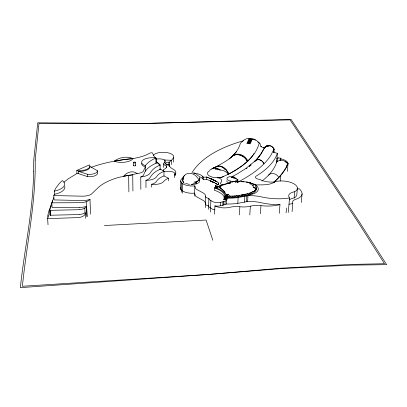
<?xml version="1.0" encoding="UTF-8"?>
<svg xmlns="http://www.w3.org/2000/svg" width="407" height="407" viewBox="0 0 407 407"><rect width="100%" height="100%" fill="white"/><g stroke="black" fill="none" stroke-linecap="round" stroke-linejoin="round"><path stroke-width="0.61" d="M140.853 189.331L140.761 176.984A7.799 3.429 -0.6 0 0 143.788 174.608A44.856 19.892 1.3 0 1 149.608 166.885L151.007 165.919A44.856 19.892 1.3 0 1 155.922 163.273L155.937 157.967A10.714 4.574 0 0 0 143.071 159.971A10.714 4.574 0 0 0 145.365 165.735L145.391 171.133M155.922 163.273L156.553 163.009L156.563 158.964A1.872 0.789 0.2 0 1 156.212 158.735L155.596 158.135A48.779 20.177 1.7 0 1 152.706 153.347A1.246 0.519 0 0 0 152.167 152.864A1.246 0.519 0 0 0 150.89 152.828A3.973 1.659 0.1 0 0 149.715 153.22L146.205 154.97A35.373 14.347 -0.9 0 1 126.353 159.29C114.403 160.821 102.493 163.212 91.148 167.338M140.761 176.984A12.251 5.352 -0.5 0 0 150.219 172.995A53.266 23.738 1.8 0 1 152.681 169.77A33.415 14.769 1.1 0 1 159.707 165.206L160.104 165.044L157.428 162.632L160.104 165.044L160.083 169.358A29.207 12.485 1.2 0 1 159.814 169.164M163.685 167.414L163.711 163.736M151.694 187.123L151.694 184.249A10.536 4.711 -0.2 0 0 156.542 181.313A23.713 10.709 1 0 1 163.965 175.921L164.001 171.403L160.266 168.971M164.296 163.014L164.316 159.971L171.362 160.297A22.802 9.565 0 0 0 173.575 157.229A10.338 4.345 0.4 0 0 163.324 152.279L158.527 152.742A10.338 4.345 0.4 0 0 153.653 155.021A49.074 20.955 1.7 0 0 153.358 155.357M180.667 187.291L180.657 188.685L181.486 190.044L183.104 191.27A11.035 5.032 1.4 0 0 194.271 193.157L194.617 193.137L195.574 196.062A6.319 2.925 1.8 0 0 196.53 196.749L202.991 200.305A10.796 5.108 1.6 0 1 205.433 203.922A3.337 1.582 2.1 0 0 208.633 205.693A4.396 2.091 2.3 0 0 210.592 207.824A6.609 3.149 2.5 0 0 214.764 209.854M166.285 167.669L166.3 165.822A5.428 2.325 0.6 0 1 165.293 162.184A6.217 2.651 0.3 0 0 163.421 159.539A6.217 2.651 0.3 0 0 157.061 159.015M168.371 180.718L168.396 178.19L163.965 175.921M174.461 177.538L174.496 175.03L175.468 173.789L175.814 172.614A12.653 5.545 0.4 0 0 173.652 169.46A17.918 7.687 1.2 0 1 169.037 165.105L169.042 164.555A17.923 7.677 1.2 0 1 169.22 162.195A2.829 1.211 0.6 0 0 165.664 163.299A2.829 1.211 0.6 0 0 169.042 164.555M169.175 166.432L169.22 162.195M171.311 164.56L171.362 160.297L171.042 160.562A17.918 7.687 1.2 0 0 169.215 162.744M173.514 162.067L173.575 157.229M175.005 174.949L175.025 173.697M175.697 175.524L175.732 173.026M180.632 189.881L180.789 180.942M181.334 192.221L181.507 182.667M182.438 193.162L182.621 183.593M226.913 194.393A34.605 16.071 1.5 0 1 227.126 195.299L227.035 198.148M194.536 196.103L194.811 185.902L194.465 185.918A11.086 4.965 1.4 0 1 183.242 184.056L181.619 182.845L180.784 181.502L180.794 180.128L181.639 178.831L182.85 177.986M203.408 179.573L202.462 178.48L202.533 176.211L203.48 177.299L203.408 179.573L206.583 179.294L213.497 182.178L216.595 183.903L215.501 183.242M205.311 207.545L205.698 196.23M206.583 179.294L206.659 177.025L203.48 177.299L201.719 175.57A12.922 5.749 1.4 0 0 195.681 173.331L193.498 173.021L195.681 173.331M208.501 209.325L208.898 198.295A3.353 1.562 2.1 0 1 205.677 196.545A10.847 5.042 1.6 0 0 203.225 192.979L196.729 189.469A6.344 2.89 1.8 0 1 195.772 188.787L194.811 185.902M210.434 212.083L210.867 200.402A4.416 2.066 2.3 0 1 208.898 198.295M217.292 187.23L216.092 187.108L214.382 187.866L214.291 190.186L215.664 190.69A26.455 12.414 1.8 0 1 217.389 191.397A22.69 10.613 1.9 0 1 223.234 195.406A14.337 6.68 2.2 0 1 224.323 198.026M215.4 188.039L215.618 185.506L217.999 184.391L218.6 183.43L218.411 182.941L218.34 184.666M214.596 214.128L214.921 205.896A6.624 3.124 2.5 0 0 219.124 206.008L220.95 205.708A17.084 7.972 2.3 0 0 222.675 205.311L225.732 204.243A1.918 0.906 2.9 0 1 227.035 204.019L229.441 204.004A40.588 18.3 2.6 0 0 236.645 203.556L247.609 201.516A24.741 11.864 4 0 1 261.065 202.696A36.386 16.3 4.4 0 0 279.975 204.619L279.273 213.334M224.939 192.135A34.57 16.107 1.5 0 0 219.175 187.403L219.231 186.147A39.296 18.264 3.6 0 1 229.385 183.013C231.939 181.319 235.851 181.904 237.892 179.543L230.062 176.577A5.556 2.457 2.9 0 0 229.35 180.8C236.676 182.901 244.653 180.24 251.77 183.501L249.181 182.59L252.691 183.949M220.553 205.784L220.701 202.294M222.771 205.286L222.929 201.801M287.378 171.393L288.029 163.232A10.75 4.513 4.2 0 0 282.3 159.249L280.306 158.791M223.575 205.052L223.728 201.572M214.382 187.866L215.756 188.375A26.491 12.363 1.8 0 1 217.486 189.077A22.726 10.567 1.9 0 1 223.336 193.071A14.362 6.649 2.1 0 1 224.349 196.337L223.972 199.639L224.822 198.779M224.267 198.097L224.349 196.337M226.979 199.323L224.817 199.435L224.923 197.08L225.269 196.769A15.38 7.123 2.1 0 0 224.277 192.923A23.748 11.045 1.9 0 0 218.157 188.762A27.554 12.856 1.8 0 0 215.893 187.856L218.371 186.706L215.893 187.856M224.99 204.558L225.147 201.078M225.224 197.064L225.269 196.769L225.117 199.42L225.163 199.125A15.354 7.153 2.2 0 0 225.341 198.067L225.447 195.716L224.079 197.283M226.44 204.055L227.126 195.299M226.913 198.443L226.602 200.58A1.918 0.9 2.8 0 0 225.895 200.768L222.833 201.826A17.125 7.921 2.3 0 1 221.103 202.223L219.271 202.518A6.639 3.103 2.4 0 1 210.867 200.402M230.138 183.379L230.204 181.029M233.969 178.261L234.035 177.004M235.704 182.158L235.765 180.988M237.444 182.367L237.571 180.036M237.607 182.402L237.673 181.176M237.892 179.543L237.764 181.873L238.059 181.99A5.749 4.116 62 0 0 237.688 180.927M237.805 203.414L238.12 197.588M239.408 214.876L239.86 206.736A14.978 6.975 3.4 0 0 250.346 206.191A15.736 7.524 4.2 0 1 260.968 205.642A26.796 12.21 4.2 0 0 279.975 204.619M244.495 202.279L244.836 196.469M246.515 201.801L246.861 195.996M247.609 201.516L247.96 195.716L254.782 193.279A15.441 6.985 3.3 0 0 257.29 186.437L255.637 184.926A16.855 7.652 3.4 0 0 250.219 183.008L248.677 182.677M227.172 195.691L227.147 197.492L236.492 197.049L245.116 195.614L243.137 194.785L234.279 195.976L227.228 196.21L229.523 197.476M249.801 214.942L250.346 206.191M260.409 213.751L260.968 205.642M273.346 151.719L273.433 150.534A5.322 2.162 4.1 0 0 277.36 153.276L276.674 162.205A132.651 54.889 -0.1 0 1 269.495 174.14L267.643 176.089A132.651 54.889 -0.1 0 1 263.375 179.925M273.728 152.34L273.962 149.257L273.779 152.35M280.204 181.029L280.652 175.463M286.111 212.866L286.523 208.013M288.288 212.423L289.54 197.95A11.594 5.255 5.5 0 1 294.683 191.722A13.965 6.227 4.8 0 0 294.297 184.04A13.965 6.227 4.8 0 0 277.645 181.201A10.872 4.833 4.7 0 0 275.137 181.756C269.434 185.572 262.205 184.732 255.637 184.926M292.058 211.686L292.786 203.531A9.671 4.452 5.7 0 1 296.739 198.977A17.547 7.921 4.9 0 0 302.091 193.325A28.907 13.11 4.5 0 0 299.476 188.909L297.12 188.797M289.372 199.878A11.549 5.316 5.6 0 1 294.124 197.96L294.683 191.722M297.415 187.993L296.851 194.185A13.914 6.298 4.8 0 1 294.124 197.96M301.277 202.503L302.091 193.88M48.036 224.756L47.624 218.615L48.372 212.403L50.672 206.364M79.319 214.565L50.097 215.232L49.954 211.172M196.047 184.198L196.266 182.443M79.584 207.468L52.116 207.484L51.821 202.823L53.785 197.599M280.311 160.495L280.937 158.934L280.596 158.857M273.814 182.305A143.244 59.376 -0.1 0 0 277.849 178.531L281.466 174.522A160.974 66.026 -0.6 0 0 286.584 166.921L286.325 165.903L288.008 163.69L285.063 161.335A6.354 5.683 17.7 0 0 276.679 162.205L277.315 160.633M217.801 185.21L218.269 184.127A4.609 2.071 2.2 0 0 217.084 181.878L213.095 179.67A29.869 13.645 1.5 0 0 211.574 179.024L209.096 178.027M237.886 181.608L237.607 182.229L240.949 180.454A176.033 69.18 -1.4 0 0 270.894 155.255L274.003 149.059A4.945 2.004 3.8 0 0 273.311 148.072M265.033 147.476A4.945 2.004 3.8 0 0 264.458 147.883L264.138 148.443L266.473 146.042L269.276 145.854L267.206 146.133L268.417 145.655L267.572 145.655L267.043 146.205M264.179 148.448L264.972 147.146L259.63 155.947M265.425 147.008L266.493 146.011L265.069 147.059L265.664 146.505M264.723 147.665L264.972 147.141M287.983 164.148C285.317 169.246 281.98 174.069 278.042 178.281A160.974 66.026 -0.6 0 1 274.033 181.99M214.245 167.949L214.469 167.511C219.978 163.528 226.857 168.513 228.663 174.099L221.754 177.238L217.155 177.752L217.745 177.788A3.816 1.699 2.3 0 1 220.162 178.566A8.893 3.968 2.2 0 1 220.487 182.896A3.124 1.404 2.6 0 0 223.412 184.824M274.008 149.293L274.018 149.267A5.281 4.742 26.1 0 0 267.419 145.686L268.401 145.579A5.281 4.742 25.9 0 1 274.008 149.293L273.952 149.283M90.568 214.163L89.983 199.303A9.819 4.513 -2.7 0 1 82.133 200.539L54.05 199.923L53.78 195.558L54.431 194.302A15.334 6.833 -3.8 0 0 64.754 186.416M54.238 191.158L55.917 187.958L59.142 183.684L62.24 180.581L63.339 181.42A7.657 3.383 -3.5 0 1 64.128 182.336A15.359 6.797 -3.7 0 1 54.238 191.158L54.431 194.302M268.401 145.579L269.281 145.854L268.228 145.904M257.936 141.89A10.19 4.095 3.2 0 1 260.282 144.989A6.502 2.61 3.7 0 0 260.699 146.184L261.391 146.754A6.502 2.61 3.7 0 0 263.578 147.675L264.458 147.883L260.77 154.36L255.927 160.266M79.589 207.448L81.079 207.351A9.956 4.65 -2.9 0 0 85.811 206.537L86.64 206.252L86.381 206.7A8.511 3.999 -3 0 1 84.992 207.952L84.346 208.323A8.511 3.999 -3 0 1 80.133 209.58L79.202 209.686M254.339 191.046L252.599 192.012C256.324 190.929 256.481 187.49 255.642 184.351L249.878 183.755L251.465 184.198M191.956 172.787L192.089 172.578A160.109 71.52 7 0 1 237.805 142.46L243.712 140.68M184.152 183.257C181.914 180.942 182.255 177.477 184.569 175.392A9.33 7.489 48.9 0 1 192.246 173.748A9.33 7.489 48.9 0 1 198.942 180.281L200.041 178.871L199.578 178.424M252.788 155.301C246.693 163.645 237.566 169.175 228.663 174.099L225.727 169.363M253.419 154.385L254.049 153.475M183.745 176.419L184.569 175.392M174.496 175.03L174.918 174.522L174.969 173.438A5.657 2.488 0.6 0 0 166.244 171.795A3.378 1.47 0.5 0 1 163.66 169.546A9.285 4.009 0.2 0 0 166.3 165.822M254.884 161.35L254.538 161.711A5.489 4.625 45.9 0 1 259.422 159.712A5.489 4.625 45.9 0 1 263.904 163.894A5.489 4.691 42.3 0 0 259.345 159.788A5.489 4.691 42.3 0 0 254.39 161.864L259.3 156.4M257.041 159.101L259.305 156.4M236.635 151.623L231.654 156.883M213.07 179.701L210.745 178.693M225.341 198.067L223.972 199.639L223.616 199.379A4.467 2.081 2.5 0 0 224.099 198.931M217.999 186.915L215.4 186.284L215.878 185.302M215.211 167.572C220.009 164.286 225.564 161.915 230.072 158.084M264.957 147.176L267.572 145.655M255.057 160.958L246.026 168.356L238.034 173.463L231.451 177.035A5.749 4.116 62 0 1 236.503 179.004M268.574 175.112L270.039 174.013A6.563 5.55 41.6 0 1 278.831 177.467M232.687 182.122L233.532 181.354M224.817 199.435L225.163 199.125M249.293 166.331L251.119 164.825A166.142 65.156 -1.4 0 1 249.328 166.336M217.643 184.636L218.269 184.127M63.848 182.316L68.183 178.856L76.943 173.545L78.693 173.697L87.357 176.577A7.494 3.261 -2.2 0 0 97.583 173.158L97.507 170.828L89.866 166.356A9.666 4.131 -2.4 0 1 78.587 171.362L78.693 173.697M214.377 167.918L215.985 166.809M198.942 180.281L194.541 183.211L190.929 184.936M209.427 170.375L214.469 167.511M246.113 168.768L247.024 168.096M266.366 146.266L267.353 145.813M233.206 176.806L231.598 177.701L232.514 177.238M76.796 170.457L89.433 164.871A9.671 4.121 -2.4 0 1 86.93 169.236A9.671 4.121 -2.4 0 1 76.796 170.457L76.943 173.545M227.732 174.572C235.714 170.482 243.422 165.618 249.735 159.183A144.292 57.005 -1 0 0 256.598 149.842A177.254 69.221 -1.9 0 0 259.162 143.223L257.021 140.878L255.596 140.023M216.621 166.565L218.579 166.015M243.055 196.062L241.01 195.172L249.079 193.279L254.289 191.132L256.166 188.94L256.273 187.724L255.764 186.452M214.977 167.709L211.762 168.788M212.998 168.239L214.718 167.43M160.506 169.18L159.686 169.526A33.323 14.896 1.1 0 0 152.676 174.13A53.119 23.942 1.8 0 0 150.224 177.381A12.215 5.398 -0.5 0 1 145.95 180.321L145.981 187.637M217.369 187.174L218.915 186.528A47.385 22.222 3.8 0 1 220.528 185.918M155.932 159.223L156.563 158.964M249.003 194.556L252.518 193.284A12.795 5.8 3.4 0 0 255.947 188.166M245.126 195.614L248.998 194.551L247.181 193.834M137.179 173.601L123.555 176.338A9.992 8.364 -45.9 0 1 137.179 173.601L138.894 173.29A7.819 3.398 -0.6 0 0 143.768 170.462A44.974 19.734 1.3 0 1 145.375 167.018A10.709 4.584 0 0 1 141.661 163.212M230.209 182.865L219.164 186.141L221.199 186.752L219.266 187.459A29.803 12.047 78.3 0 1 226.475 194.938L228.515 194.302L229.599 196.194L231.873 197.4L234.203 197.258L231.954 196.118M288.995 204.258L292.786 203.531M243.137 194.785L245.197 194.337L247.1 195.111M254.451 184.544L255.642 184.351L252.035 185.663L253.566 186.05M227.279 194.928L228.709 194.719M79.431 214.56L83.043 213.817L85.2 212.81L85.302 213.309A8.191 3.917 -3.2 0 1 78.546 217.592L47.624 218.615M218.32 186.772L217.277 186.813M191.748 184.539L193.946 184.391L197.639 183.369A8.491 3.8 1.4 0 0 199.298 179.665M104.406 225.529L206.09 220.039L212.836 240.252M224.923 197.08L227.091 196.973L227.045 196.581A34.57 16.107 1.5 0 0 226.521 194.77M79.09 209.691L49.776 210.343L51.175 204.67A99.389 47.812 -0.3 0 1 52.671 201.348M51.821 202.823L80.866 202.696A9.987 4.609 -2.8 0 0 85.612 201.887L86.447 201.607A9.987 4.609 -2.8 0 0 89.983 199.303M248.769 138.797L252.238 139.138M248.591 139.306L252.06 139.657M241.432 181.705L244.078 181.756M53.78 195.558L81.939 196.174A9.844 4.477 -2.6 0 0 91.285 194.225L96.958 188.782A53.943 25.214 -0.3 0 1 118.488 177.462A359.33 225.651 7 0 1 128.648 175.264A2.64 1.16 -0.8 0 0 132.728 174.45L132.931 190.959M248.402 139.815L251.872 140.181M248.199 140.329L251.674 140.705M247.99 140.837L251.465 141.224M247.766 141.351L251.241 141.748M247.537 141.86L251.007 142.272M247.293 142.374L250.768 142.796M247.039 142.888L250.514 143.32M246.774 143.401L250.244 143.844M277.956 157.824L280.749 158.186M189.52 184.422L185.567 183.445M266.453 146.088L266.809 146.154M264.458 147.883L263.578 147.675M229.319 158.995A120.207 47.624 -0.8 0 0 230.627 157.85A10.389 8.786 44.4 0 1 239.275 154.838A10.389 8.786 44.4 0 1 247.436 161.442L246.113 159.463M230.092 183.364L229.238 183.14A5.545 2.473 2.9 0 1 226.836 180.81M250.971 140.186L250.498 140.054L252.767 139.408L255.53 139.998L254.06 139.199A9.926 9.015 15.9 0 0 242.15 141.692M78.587 171.362L87.266 174.232A7.504 3.246 -2.2 0 0 97.507 170.828M250.885 192.669L252.518 193.284M249.079 193.279L250.809 193.941M208.282 177.691L206.659 177.025L216.28 181.359M213.095 179.67L210.582 178.627L217.084 181.878M213.975 182.412L210.5 180.901L212.8 182.204L210.246 180.8M238.817 195.502L240.929 196.454M236.574 195.772L238.736 196.785M234.279 195.976L236.492 197.049M213.497 182.178L214.642 182.774M213.583 179.899L216.687 181.619M215.771 183.389L216.992 184.168A4.599 2.081 2.2 0 1 217.816 184.666M216.738 187.149L217.084 187.403M196.449 174.186L198.453 175.992M260.851 146.332L261.391 146.754M202.462 178.48L201.653 177.834A12.902 5.774 1.4 0 0 198.992 176.511M285.063 161.335L288.008 163.69L285.887 161.955M156.766 161.981L160.104 165.044M228.663 174.099L225.463 171.54L223.351 170.594L218.437 169.51L215.537 169.434L215.115 168.035L215.822 168.071A10.485 7.56 61.3 0 1 220.228 170.131L215.786 168.096L214.575 167.918A10.536 6.787 67.6 0 0 212.251 168.579M227.523 195.752L227.9 196.199L226.979 194.775L227.289 195.289M221.51 166.473L222.237 167.552M247.431 161.447C244.846 155.26 235.104 151.669 230.627 157.85A120.258 47.639 -0.8 0 0 240.262 143.727A10.048 4.045 3.2 0 1 242.104 141.895M222.99 167.165L223.621 168.544M227.879 172.395L228.648 174.104M224.41 168.137L224.903 169.785M256.313 188.456L256.415 189.097M195.976 182.199L196.082 183.623M48.067 214.947L48.23 217.389M50.992 205.413L51.073 206.624M50.27 210.333L50.585 215.217M49.827 210.139L50.097 215.232M52.63 200.671L52.701 201.831M85.221 212.907L85.455 218.371M84.809 208.058L85.017 212.917M87.266 174.232L87.357 176.577M86.64 206.252L87.067 216.544M86.559 206.39L86.986 216.687M86.192 201.694L86.391 206.339M183.333 177.727L183.369 179.233M128.648 175.264L128.892 191.885M135.617 162.444L135.648 165.42M133.496 162.535L133.532 165.512M145.365 165.735A45.009 19.684 1.3 0 1 155.937 157.967M132.957 158.537A11.264 4.731 -1 0 1 125.259 162.134A11.264 4.731 -1 0 1 114.235 161.197A19.648 18.015 -45.1 0 1 132.957 158.537A139.484 68.788 0.3 0 0 114.235 161.197M164.001 171.403A23.784 10.618 1 0 0 156.553 176.745A10.567 4.665 -0.2 0 1 145.95 180.321M151.694 184.249A9.615 4.299 0.1 0 0 163.09 182.092A25.27 11.467 1.2 0 1 168.396 178.19M156.553 163.009A1.867 0.799 0.2 0 1 156.451 162.958M135.277 165.11A1.063 0.458 -0.6 0 1 135.455 165.72A1.063 0.458 -0.6 0 1 134.051 165.863A1.063 0.458 -0.6 0 1 133.628 165.278M169.037 165.105A2.829 1.211 0.6 0 1 166.351 164.687A2.829 1.211 0.6 0 1 165.817 163.487M219.175 187.403A39.26 18.31 3.6 0 1 220.686 186.762M219.231 186.147A34.605 16.071 1.5 0 1 220.411 186.864M235.251 182.122A39.296 18.264 3.6 0 1 238.828 181.817M226.714 198.219A1.923 0.895 2.8 0 1 227.31 198.189L229.726 198.173A40.731 18.101 2.6 0 0 236.955 197.731L247.96 195.716A24.832 11.742 3.9 0 1 261.467 196.886A36.518 16.127 4.4 0 0 280.448 198.794A36.579 16.158 4.3 0 0 289.54 197.95M231.517 156.883A10.373 8.72 45.8 0 1 247.878 160.989M217.216 166.26A10.424 7.54 61.4 0 1 226.897 170.798M223.575 176.587A9.239 4.05 2.3 0 1 210.79 176.618A9.239 4.05 2.3 0 1 209.33 170.981M216.763 186.737A2.03 0.916 2.4 0 1 215.491 185.734M276.587 158.399A10.75 4.513 4.2 0 1 277.66 158.455M274.109 151.801A37.434 15.278 2.8 0 1 273.947 152.396M262.907 180.301A132.651 54.889 -0.1 0 1 261.95 181.054M276.674 162.205A5.622 0.677 -82.3 0 1 278.118 158.175M274.694 181.909A12.963 5.647 4.2 0 1 259.722 179.375A4.543 1.989 3.8 0 1 255.901 178.078A4.543 1.989 3.8 0 1 256.176 176.089A133.374 53.851 -0.1 0 0 277.36 153.276M214.921 205.896A7.168 3.388 2.6 0 0 215.949 206.385A12.592 5.917 2.7 0 0 230.169 207.239A14.25 6.863 3.4 0 1 239.86 206.736M183.75 182.361A8.491 3.8 1.4 0 1 182.962 179.762M199.364 177.396A8.506 3.785 1.4 0 1 194.007 182.102M183.216 179.451A8.506 3.785 1.4 0 1 183.755 176.577M279.93 160.231A5.627 0.661 -82.3 0 1 280.947 158.903M33.593 171.51C33.196 210.536 24.389 248.911 20.35 287.642L209.951 274.338L281.013 268.182L350.137 264.448L384.478 263.721L357.839 221.79L290.054 119.877L140.644 123.514L37.734 122.822L33.766 159.865L33.593 171.51M35.18 160.068C35.974 202.503 26.608 244.21 22.395 286.274L210.043 274.333L281.476 268.574L351.546 265.12L386.65 264.667L359.508 222.181L291.015 119.358L140.954 123.601L38.98 123.321L35.18 160.068M246.698 182.056L249.959 182.794L246.698 182.056M256.166 188.94L253.098 186.859L256.145 188.929M133.867 162.841A1.063 0.453 -0.6 0 0 135.602 162.561A1.063 0.453 -0.6 0 0 134.193 162.062A1.063 0.453 -0.6 0 0 133.867 162.841"/></g></svg>
